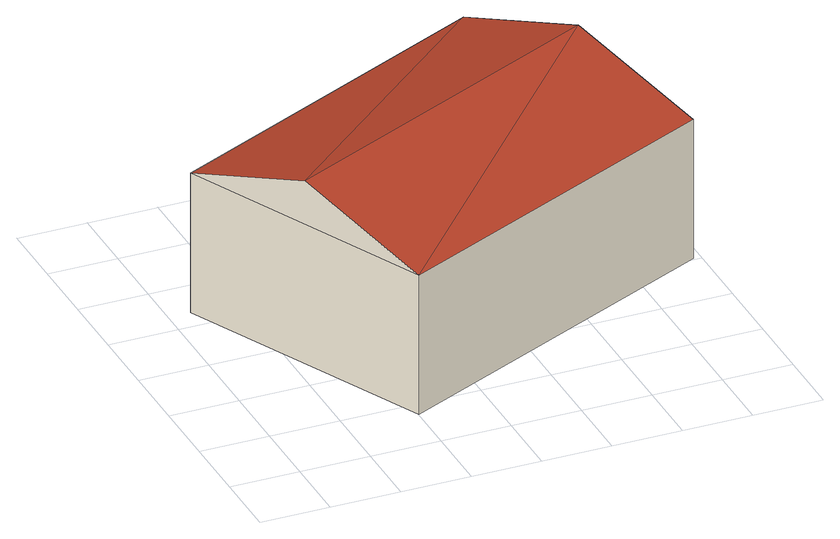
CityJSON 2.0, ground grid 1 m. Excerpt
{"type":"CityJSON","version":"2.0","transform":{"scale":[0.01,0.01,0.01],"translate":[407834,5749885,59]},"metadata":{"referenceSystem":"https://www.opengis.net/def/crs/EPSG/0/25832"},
"CityObjects":{
"building1":{"type":"Building","attributes":{"Gemeindeschluessel":"05515000","Geometrietyp2DReferenz":"3000","function":"31001_1310","roofType":"3100","measuredHeight":2.75},"geometry":[{"type":"Solid","lod":"2","boundaries":[[[[0,1,2,3]],[[4,5,1,0]],[[6,7,5,4]],[[3,2,7,6]],[[0,8,4]],[[6,9,3]],[[0,3,9]],[[9,8,0]],[[8,9,6]],[[6,4,8]],[[1,5,7,2]]]],"semantics":{"surfaces":[{"type":"WallSurface"},{"type":"RoofSurface"},{"type":"GroundSurface"}],"values":[[0,0,0,0,0,0,1,1,1,1,2]]}}]}
},
"vertices":[
[201,75,296],[201,75,86],[689,303,86],[689,303,296],[32,435,296],[32,435,86],[519,665,296],[519,665,86],[117,255,361],[604,484,361]
]}
